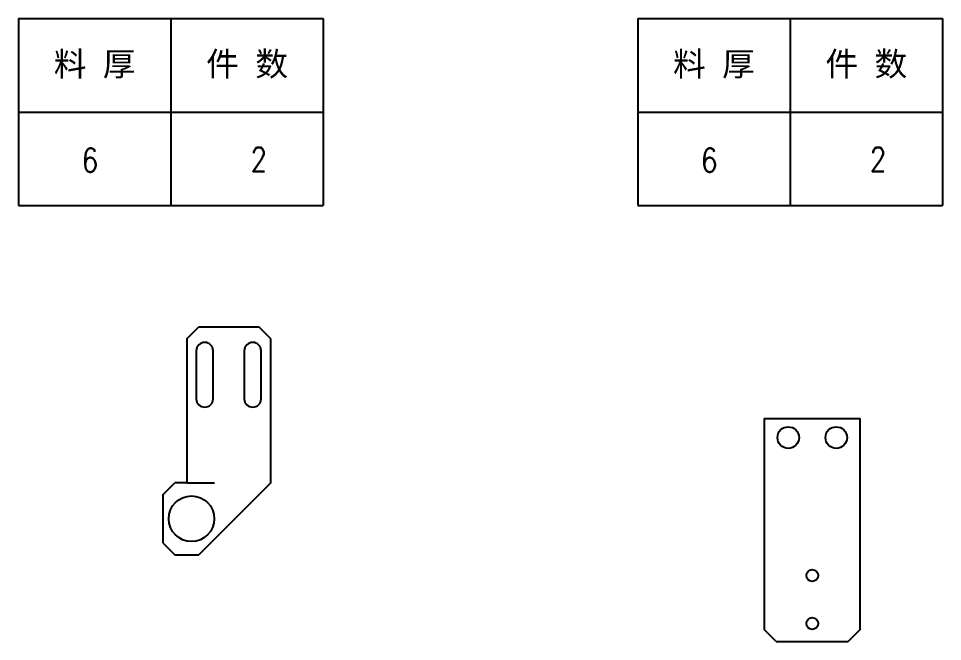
# Model space of a CAD drawing. Header units: millimetres. Extents: x -162325 to -83245, y 277409 to 326486.
# Drawn here: x -161281.2 to -160896.1, y 298670.4 to 298930.1 of the extents above; entities that cross this region are included whole.
import ezdxf
from ezdxf.enums import TextEntityAlignment as Align

# ---------------------------------------------------------------- set-up
doc = ezdxf.new("R2010")
doc.units = ezdxf.units.MM
doc.styles.add('DIM', font='romans.shx', dxfattribs={"width": 0.8, "bigfont": 'bigfont.shx'})
doc.styles.get("Standard").update_dxf_attribs({"font": 'txt', "bigfont": 'gbcbig.shx'})

# ---------------------------------------------------------------- blocks, each defined once
blk = doc.blocks.new('*T608')
at = {"color": 0, "linetype": 'ByBlock', "lineweight": -2, "transparency": 16777216}
for p, q in [((0, 0), (127, 0)), ((0, 0), (0, -78)), ((63.5, 0), (63.5, -78)), ((127, 0), (127, -78)), ((0, -39), (127, -39)), ((0, -78), (127, -78))]:
    blk.add_line(p, q, dxfattribs=at)
at = {"color": 0, "transparency": 16777216, "char_height": 10, "width": 60.5, "attachment_point": 5}
for s, insert in [('{\\fSimSun|b0|i0|c134|p2;料 厚}', (31.75, -19.5)), ('{\\fSimSun|b0|i0|c134|p2;件 数}', (95.25, -19.5))]:
    blk.add_mtext(s, dxfattribs=dict(at, insert=insert))
blk = doc.blocks.new('拆图参数')
blk.add_blockref('*T608', (-63.5, 78))
at = {"style": 'DIM', "width": 0.8}
blk.add_attdef('6', text='', height=10, dxfattribs=at).set_placement((-37.13, 18.91), align=Align.MIDDLE_LEFT)
blk.add_attdef('1', text='', height=10, dxfattribs=at).set_placement((36.65, 19.27), align=Align.MIDDLE_CENTER)

msp = doc.modelspace()

# ---------------------------------------------------------------- linework, layer by layer
at = {"color": 7}
for p, q in [((-161211.045, 298796.622), (-161206.045, 298801.622)), ((-161206.045, 298801.622), (-161181.045, 298801.622)), ((-161176.045, 298796.622), (-161181.045, 298801.622)), ((-161211.045, 298796.622), (-161211.045, 298736.622)), ((-161176.045, 298736.622), (-161176.045, 298796.622)), ((-161207.045, 298791.622), (-161207.045, 298771.622)), ((-161200.045, 298771.622), (-161200.045, 298791.622)), ((-161187.045, 298791.622), (-161187.045, 298771.622)), ((-161180.045, 298771.622), (-161180.045, 298791.622)), ((-160970.381, 298763.445), (-160970.381, 298675.445)), ((-160970.381, 298763.445), (-160930.381, 298763.445)), ((-160930.381, 298675.445), (-160930.381, 298763.445)), ((-161221.045, 298731.622), (-161216.045, 298736.622)), ((-161211.045, 298736.622), (-161216.045, 298736.622)), ((-161176.045, 298736.622), (-161206.045, 298706.622)), ((-161221.045, 298731.622), (-161221.045, 298711.622)), ((-161221.045, 298711.622), (-161216.045, 298706.622)), ((-161216.045, 298706.622), (-161206.045, 298706.622)), ((-160965.381, 298670.445), (-160970.381, 298675.445)), ((-160930.381, 298675.445), (-160935.381, 298670.445)), ((-160965.381, 298670.445), (-160935.381, 298670.445))]:
    msp.add_line(p, q, dxfattribs=at)
msp.add_line((-161211.045, 298736.622), (-161199.435, 298736.622))
for centre, radius in [((-160960.381, 298755.445), 4.5), ((-160940.381, 298755.445), 4.5), ((-161209.045, 298721.622), 9.5), ((-160950.381, 298697.945), 2.458), ((-160950.381, 298677.945), 2.458)]:
    msp.add_circle(centre, radius, dxfattribs=at)
for centre, start, end in [((-161203.545, 298791.622), 0, 180), ((-161183.545, 298791.622), 0, 180), ((-161203.545, 298771.622), 180, 0), ((-161183.545, 298771.622), 180, 0)]:
    msp.add_arc(centre, 3.5, start, end, dxfattribs=at)

# ---------------------------------------------------------------- block references
for p in [(-161217.651, 298852.121), (-160959.609, 298852.121)]:
    msp.add_blockref('拆图参数', p).add_auto_attribs({'1': '2', '6': '6'})

doc.saveas('drawing.dxf')
